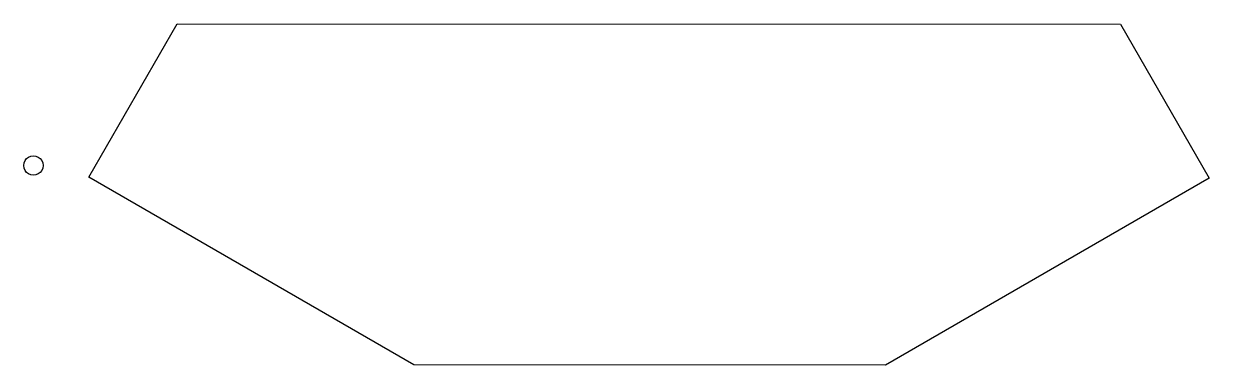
# Model space of a CAD drawing. Extents: x 138 to 1320, y 100 to 440.
import ezdxf

# ---------------------------------------------------------------- set-up
doc = ezdxf.new("R2010")
doc.units = 0
doc.layers.get('0').update_dxf_attribs({"linetype": 'CONTINUOUS'})

msp = doc.modelspace()

# ---------------------------------------------------------------- linework, layer by layer
at = {"color": 7}
for points in [[(1231.67109, 439.869837), (1320.279131, 286.50666), (997.409288, 99.770565), (527.034845, 100.262873), (202.996252, 287.491263), (291.214697, 440.362137), (1231.67109, 439.869837), (1231.67109, 439.869837)], [(157.566097, 298.988133), (157.566098, 298.988133)]]:
    msp.add_lwpolyline(points, dxfattribs=at)
for points in [[(138.193216, 298.988133), (138.193216, 302.448765), (140.039442, 305.64652), (143.036437, 307.376836)], [(143.036437, 307.376836), (146.033432, 309.107152), (149.725882, 309.107152), (152.722877, 307.376836)], [(152.722877, 307.376836), (155.719872, 305.64652), (157.566097, 302.448765), (157.566097, 298.988133)], [(143.036436, 290.599429), (140.039441, 292.329745), (138.193216, 295.527501), (138.193216, 298.988133)], [(157.566097, 298.988133), (157.566097, 295.527501), (155.719872, 292.329745), (152.722877, 290.599429)], [(152.722877, 290.599429), (149.725882, 288.869113), (146.033431, 288.869113), (143.036436, 290.599429)]]:
    msp.add_open_spline(points, degree=3, dxfattribs=at)

doc.saveas('drawing.dxf')
